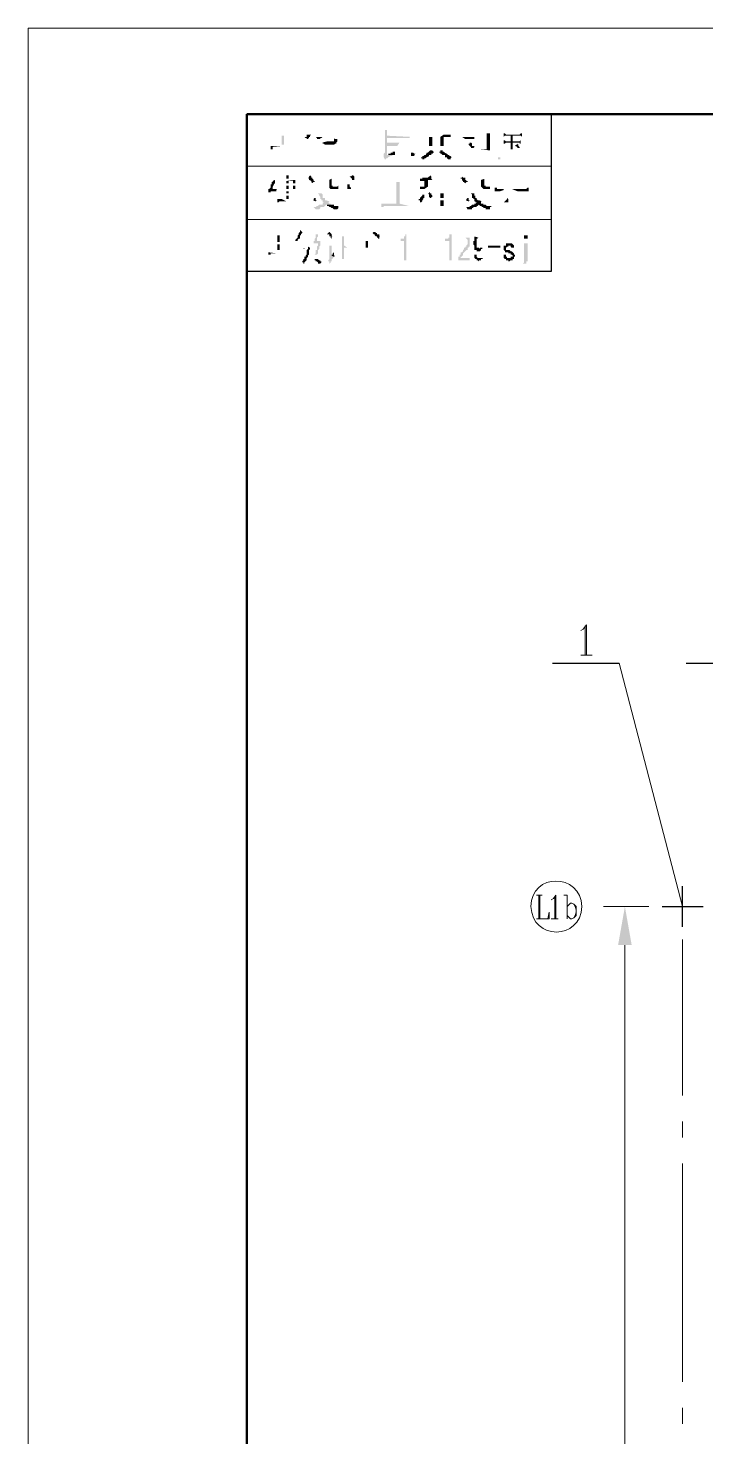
# Model space of a CAD drawing. Header units: millimetres. Extents: x -219 to 948, y -831 to -7.
# Drawn here: x -218.8 to -111.1, y -231 to -7 of the extents above; entities that cross this region are included whole.
import ezdxf

# ---------------------------------------------------------------- set-up
doc = ezdxf.new("R2010")
doc.units = ezdxf.units.MM
doc.layers.add('1', color=7, linetype='Continuous')

msp = doc.modelspace()

# ---------------------------------------------------------------- hatches: boundary and pattern name
h = msp.add_hatch(color=0)
h.dxf.hatch_style = 2
h.paths.add_polyline_path([(-178.52, -24.09), (-178.52, -25.53), (-179.96, -25.53), (-178.16, -25.53), (-178.16, -24.09), (-176.72, -24.09)])
h = msp.add_hatch(color=0)
h.dxf.hatch_style = 2
h.paths.add_polyline_path([(-174.38, -23.91), (-174.56, -23.91), (-174.56, -24.09), (-174.56, -24.27), (-174.74, -24.27), (-174.92, -24.27), (-174.74, -24.45), (-174.56, -24.45), (-174.56, -24.63), (-174.38, -24.63), (-174.2, -24.45), (-174.2, -24.27), (-174.02, -24.27), (-174.02, -24.09), (-173.84, -23.91)])
h = msp.add_hatch(color=0)
h.dxf.hatch_style = 2
h.paths.add_polyline_path([(-173.12, -24.27), (-172.94, -24.45), (-172.94, -24.63), (-172.76, -24.63), (-172.58, -24.63), (-172.4, -24.63), (-172.4, -24.45), (-172.22, -24.45), (-172.04, -24.27)])
h = msp.add_hatch(color=0)
h.dxf.hatch_style = 2
h.paths.add_polyline_path([(-170.24, -24.45), (-170.24, -24.99), (-171.32, -24.99), (-172.04, -25.17), (-172.04, -25.35), (-171.86, -25.35), (-171.68, -25.53), (-170.24, -25.53), (-170.06, -25.35), (-169.88, -25.35), (-169.88, -25.17), (-169.7, -24.99), (-169.7, -24.63), (-169.88, -24.63), (-170.06, -24.63)])
h = msp.add_hatch(color=0)
h.dxf.hatch_style = 2
h.paths.add_polyline_path([(-162.32, -23.19), (-162.14, -23.19), (-162.14, -26.79), (-162.32, -26.97), (-162.32, -27.15), (-162.32, -27.33), (-162.32, -27.51), (-162.5, -27.51), (-162.32, -27.51), (-162.14, -27.87), (-161.96, -27.87), (-161.96, -27.69), (-161.78, -27.69), (-161.6, -27.51), (-161.24, -27.33), (-161.06, -27.33), (-160.88, -27.15), (-161.78, -27.15), (-161.78, -25.71), (-160.16, -25.71), (-159.8, -25.17), (-161.78, -25.17), (-161.78, -24.45), (-158.18, -24.45), (-158.18, -24.27), (-161.78, -24.09), (-161.78, -23.19), (-158.72, -23.19)])
h = msp.add_hatch(color=0)
h.dxf.hatch_style = 2
h.paths.add_polyline_path([(-154.58, -24.27), (-155.12, -24.27), (-155.12, -25.71), (-155.84, -25.71), (-154.58, -25.71)])
h = msp.add_hatch(color=0)
h.dxf.hatch_style = 2
h.paths.add_polyline_path([(-153.32, -24.27), (-153.32, -25.71), (-154.58, -25.71), (-152.78, -25.71), (-152.78, -24.27), (-152.42, -24.27)])
h = msp.add_hatch(color=0)
h.dxf.hatch_style = 2
h.paths.add_polyline_path([(-151.7, -23.91), (-152.78, -23.91), (-153.32, -24.27), (-151.88, -24.27), (-151.7, -24.27)])
h = msp.add_hatch(color=0)
h.dxf.hatch_style = 2
h.paths.add_polyline_path([(-147.92, -24.27), (-148.28, -24.27), (-149.9, -24.27), (-149.36, -24.63), (-147.92, -24.63)])
h = msp.add_hatch(color=0)
h.dxf.hatch_style = 2
h.paths.add_polyline_path([(-145.4, -23.73), (-145.94, -23.73), (-145.94, -26.25), (-147.2, -26.25), (-145.4, -26.43), (-145.4, -23.91)])
h = msp.add_hatch(color=0)
h.dxf.hatch_style = 2
h.paths.add_polyline_path([(-143.24, -23.73), (-143.24, -24.27), (-143.06, -24.09), (-142.16, -24.09), (-142.52, -23.91), (-142.88, -23.91), (-143.06, -23.73)])
h = msp.add_hatch(color=0)
h.dxf.hatch_style = 2
h.paths.add_polyline_path([(-140.36, -23.73), (-140.54, -23.73), (-140.72, -23.91), (-142.52, -23.91), (-142.16, -24.09), (-140.54, -24.09), (-140.36, -24.27)])
h = msp.add_hatch(color=0)
h.dxf.hatch_style = 2
h.paths.add_polyline_path([(-142.16, -24.09), (-142.16, -24.99), (-142.52, -24.99), (-141.8, -24.99), (-141.8, -24.09), (-141.08, -24.09)])
h = msp.add_hatch(color=0)
h.dxf.hatch_style = 2
h.paths.add_polyline_path([(-180.32, -25.71), (-180.32, -26.25), (-180.5, -26.25), (-179.96, -26.25), (-179.96, -25.89), (-178.52, -25.89)])
h = msp.add_hatch(color=0)
h.dxf.hatch_style = 2
h.paths.add_polyline_path([(-160.52, -26.61), (-160.88, -26.61), (-160.88, -26.79), (-161.06, -26.79), (-161.24, -26.79), (-161.24, -26.97), (-161.6, -26.97), (-161.6, -27.15), (-161.78, -27.15), (-160.88, -27.15), (-160.7, -27.15), (-160.52, -27.15), (-160.52, -26.97), (-160.52, -26.79)])
h = msp.add_hatch(color=0)
h.dxf.hatch_style = 2
h.paths.add_polyline_path([(-158, -26.79), (-158, -27.15), (-158, -27.33), (-158.18, -27.33), (-157.46, -27.33), (-157.46, -27.15), (-157.28, -26.97), (-157.46, -26.97), (-157.64, -26.79), (-157.82, -26.79)])
h = msp.add_hatch(color=0)
h.dxf.hatch_style = 2
h.paths.add_polyline_path([(-154.76, -26.43), (-154.94, -26.43), (-155.3, -26.79), (-155.48, -26.79), (-155.66, -27.15), (-155.84, -27.15), (-156.02, -27.33), (-156.2, -27.33), (-156.2, -27.51), (-156.38, -27.51), (-156.56, -27.51), (-156.38, -27.51), (-156.38, -27.69), (-156.2, -27.69), (-156.2, -27.87), (-156.02, -27.87), (-155.84, -27.87), (-155.84, -27.69), (-155.66, -27.69), (-155.48, -27.51), (-155.12, -27.33), (-155.12, -27.15), (-154.94, -27.15), (-154.76, -27.15), (-154.76, -26.97), (-154.58, -26.97), (-154.4, -26.79), (-154.22, -26.79), (-154.4, -26.79), (-154.4, -26.61), (-154.58, -26.43)])
h = msp.add_hatch(color=0)
h.dxf.hatch_style = 2
h.paths.add_polyline_path([(-153.14, -26.43), (-153.32, -26.43), (-153.32, -26.61), (-153.5, -26.61), (-153.5, -26.79), (-153.32, -26.79), (-153.32, -26.97), (-153.14, -26.97), (-152.96, -27.15), (-152.78, -27.15), (-152.6, -27.15), (-152.6, -27.33), (-152.6, -27.51), (-152.42, -27.51), (-152.24, -27.51), (-152.24, -27.69), (-152.06, -27.87), (-151.88, -27.87), (-151.7, -27.87), (-151.7, -27.69), (-151.52, -27.51), (-151.7, -27.33), (-151.88, -27.33), (-151.88, -27.15), (-152.06, -27.15), (-152.24, -26.97), (-152.6, -26.79), (-152.78, -26.61), (-152.96, -26.61), (-152.96, -26.43)])
h = msp.add_hatch(color=0)
h.dxf.hatch_style = 2
h.paths.add_polyline_path([(-148.64, -25.17), (-148.64, -25.35), (-148.82, -25.35), (-149, -25.35), (-148.82, -25.35), (-148.82, -25.53), (-148.64, -25.71), (-148.46, -25.89), (-148.46, -26.07), (-148.28, -26.07), (-148.28, -26.25), (-148.28, -26.07), (-148.1, -26.07), (-147.92, -25.89), (-147.92, -25.71), (-148.1, -25.71), (-148.28, -25.71), (-148.28, -25.53), (-148.28, -25.35), (-148.46, -25.17)])
h = msp.add_hatch(color=0)
h.dxf.hatch_style = 2
h.paths.add_polyline_path([(-143.24, -24.81), (-143.24, -25.35), (-143.06, -25.35), (-142.88, -25.17), (-142.16, -25.17), (-141.8, -24.99), (-142.88, -24.99), (-143.06, -24.81)])
h = msp.add_hatch(color=0)
h.dxf.hatch_style = 2
h.paths.add_polyline_path([(-140.54, -24.81), (-140.72, -24.99), (-141.8, -24.99), (-142.16, -25.17), (-140.72, -25.17), (-140.72, -25.35), (-140.54, -25.35)])
h = msp.add_hatch(color=0)
h.dxf.hatch_style = 2
h.paths.add_polyline_path([(-142.16, -25.17), (-142.16, -26.25), (-141.8, -26.25), (-141.8, -25.17), (-141.26, -25.17)])
h = msp.add_hatch(color=0)
h.dxf.hatch_style = 2
h.paths.add_polyline_path([(-141.08, -25.35), (-141.08, -25.53), (-141.26, -25.53), (-141.44, -25.71), (-141.08, -25.89), (-141.08, -26.07), (-140.9, -26.07), (-140.72, -26.07), (-140.72, -25.89), (-140.9, -25.71), (-140.9, -25.53)])
h = msp.add_hatch(color=0)
h.dxf.hatch_style = 2
h.paths.add_polyline_path([(-144.14, -27.51), (-144.14, -27.87), (-143.78, -27.87), (-143.78, -27.51), (-140, -27.51)])
h = msp.add_hatch(color=0)
h.dxf.hatch_style = 2
h.paths.add_polyline_path([(-179.6, -31.11), (-179.96, -31.29), (-179.96, -31.47), (-180.14, -31.47), (-180.14, -31.83), (-180.32, -31.83), (-180.32, -32.01), (-180.32, -32.19), (-180.32, -32.37), (-180.5, -32.55), (-180.68, -32.55), (-180.68, -32.73), (-180.68, -33.09), (-180.32, -33.09), (-180.32, -32.91), (-179.42, -32.91), (-179.42, -32.73), (-179.24, -32.55), (-180.14, -32.55), (-179.96, -32.55), (-179.96, -32.19), (-179.78, -31.83), (-179.6, -31.65), (-179.6, -31.47), (-179.6, -31.29)])
h = msp.add_hatch(color=0)
h.dxf.hatch_style = 2
h.paths.add_polyline_path([(-177.8, -31.29), (-177.8, -31.65), (-178.34, -31.65), (-177.44, -31.65), (-177.44, -31.29), (-176.72, -31.29)])
h = msp.add_hatch(color=0)
h.dxf.hatch_style = 2
h.paths.add_polyline_path([(-177.44, -30.39), (-177.8, -30.39), (-177.8, -30.93), (-177.44, -30.93)])
h = msp.add_hatch(color=0)
h.dxf.hatch_style = 2
h.paths.add_polyline_path([(-176.36, -31.11), (-177.8, -31.29), (-176.72, -31.29), (-176.72, -31.65), (-177.44, -31.65), (-176.36, -31.65), (-176.36, -31.29)])
h = msp.add_hatch(color=0)
h.dxf.hatch_style = 2
h.paths.add_polyline_path([(-174.02, -30.39), (-174.2, -30.57), (-174.2, -30.75), (-174.38, -30.75), (-174.2, -30.93), (-174.2, -31.11), (-173.84, -31.29), (-173.84, -31.47), (-173.66, -31.65), (-173.48, -31.47), (-173.3, -31.47), (-173.3, -31.29), (-173.48, -31.29), (-173.48, -31.11), (-173.66, -30.93), (-173.66, -30.75), (-173.84, -30.75), (-173.84, -30.57)])
h = msp.add_hatch(color=0)
h.dxf.hatch_style = 2
h.paths.add_polyline_path([(-170.6, -30.93), (-170.96, -31.11), (-170.96, -32.37), (-170.78, -32.55), (-169.52, -32.55), (-169.52, -32.19), (-170.42, -32.19), (-170.42, -32.01), (-170.6, -32.01), (-170.6, -31.11)])
h = msp.add_hatch(color=0)
h.dxf.hatch_style = 2
h.paths.add_polyline_path([(-167.18, -30.39), (-167.36, -30.39), (-167.54, -30.57), (-167.72, -30.57), (-167.54, -30.75), (-167.36, -30.93), (-167.36, -31.11), (-167.18, -31.11), (-167, -31.11), (-167, -30.75), (-167, -30.57)])
h = msp.add_hatch(color=0)
h.dxf.hatch_style = 2
h.paths.add_polyline_path([(-154.94, -30.39), (-154.94, -30.57), (-155.12, -30.57), (-155.3, -30.75), (-155.66, -30.75), (-155.84, -30.75), (-156.2, -30.75), (-156.2, -30.93), (-156.56, -30.93), (-156.56, -31.11), (-155.84, -31.11), (-155.84, -32.19), (-156.02, -32.19), (-155.3, -32.19), (-155.3, -31.11), (-155.12, -31.11), (-154.58, -31.11), (-154.76, -30.93), (-154.76, -30.75), (-154.76, -30.57)])
h = msp.add_hatch(color=0)
h.dxf.hatch_style = 2
h.paths.add_polyline_path([(-156.56, -31.11), (-156.56, -31.29), (-155.84, -31.29), (-155.84, -31.11)])
h = msp.add_hatch(color=0)
h.dxf.hatch_style = 2
h.paths.add_polyline_path([(-149.72, -30.39), (-149.72, -30.57), (-149.9, -30.75), (-150.08, -30.75), (-150.08, -30.93), (-149.9, -30.93), (-149.9, -31.11), (-149.72, -31.29), (-149.72, -31.47), (-149.54, -31.47), (-149.36, -31.65), (-149.18, -31.47), (-149, -31.47), (-149, -31.29), (-149.18, -31.29), (-149.18, -31.11), (-149.36, -31.11), (-149.36, -30.93), (-149.36, -30.75), (-149.54, -30.75), (-149.72, -30.75), (-149.72, -30.57)])
h = msp.add_hatch(color=0)
h.dxf.hatch_style = 2
h.paths.add_polyline_path([(-146.3, -30.93), (-146.84, -31.11), (-146.84, -32.19), (-146.48, -32.55), (-145.4, -32.55), (-145.4, -32.19), (-146.12, -32.19), (-146.12, -32.01), (-146.3, -32.01), (-146.3, -31.11)])
h = msp.add_hatch(color=0)
h.dxf.hatch_style = 2
h.paths.add_polyline_path([(-176.36, -32.01), (-176.72, -32.01), (-176.72, -32.55), (-177.8, -32.55), (-176.36, -32.55), (-176.36, -32.19)])
h = msp.add_hatch(color=0)
h.dxf.hatch_style = 2
h.paths.add_polyline_path([(-177.8, -32.01), (-177.8, -32.55), (-177.44, -32.55), (-177.44, -32.01), (-176.36, -32.01)])
h = msp.add_hatch(color=0)
h.dxf.hatch_style = 2
h.paths.add_polyline_path([(-177.44, -33.27), (-177.44, -32.91), (-177.8, -32.91), (-177.8, -33.27)])
h = msp.add_hatch(color=0)
h.dxf.hatch_style = 2
h.paths.add_polyline_path([(-172.76, -33.27), (-172.58, -33.45), (-172.58, -33.63), (-172.4, -33.81), (-172.4, -33.99), (-172.4, -34.17), (-172.22, -34.17), (-172.22, -34.35), (-172.04, -34.35), (-172.04, -34.53), (-172.04, -34.71), (-171.86, -34.71), (-172.04, -34.89), (-172.04, -35.07), (-172.22, -35.07), (-172.4, -35.07), (-172.58, -35.07), (-172.76, -35.25), (-172.94, -35.25), (-173.12, -35.43), (-173.3, -35.43), (-173.48, -35.43), (-173.12, -35.79), (-172.94, -35.79), (-172.76, -35.79), (-172.58, -35.79), (-172.4, -35.61), (-172.4, -35.43), (-172.04, -35.43), (-171.86, -35.43), (-171.68, -35.25), (-171.5, -35.07), (-170.6, -35.07), (-170.78, -35.07), (-170.78, -34.89), (-170.96, -34.89), (-171.14, -34.71), (-170.96, -34.71), (-170.96, -34.53), (-171.5, -34.35), (-171.68, -34.35), (-171.68, -34.17), (-171.68, -33.99), (-171.86, -33.99), (-172.04, -33.99), (-172.04, -33.63), (-172.04, -33.45), (-172.22, -33.27), (-170.78, -33.27)])
h = msp.add_hatch(color=0)
h.dxf.hatch_style = 2
h.paths.add_polyline_path([(-169.52, -32.01), (-169.7, -32.19), (-170.24, -32.19), (-169.52, -32.19)])
h = msp.add_hatch(color=0)
h.dxf.hatch_style = 2
h.paths.add_polyline_path([(-167.72, -31.83), (-167.9, -31.83), (-168.08, -31.83), (-168.08, -32.01), (-168.08, -32.19), (-168.08, -32.55), (-167.9, -32.55), (-167.72, -32.55), (-167.54, -32.55), (-167.54, -32.37), (-167.72, -32.19), (-167.72, -32.01)])
h = msp.add_hatch(color=0)
h.dxf.hatch_style = 2
h.paths.add_polyline_path([(-159.8, -31.47), (-160.34, -31.47), (-160.34, -34.89), (-161.96, -34.89), (-159.8, -34.89)])
h = msp.add_hatch(color=0)
h.dxf.hatch_style = 2
h.paths.add_polyline_path([(-156.2, -33.45), (-156.2, -33.63), (-156.38, -33.81), (-156.56, -33.99), (-156.56, -34.17), (-156.74, -34.17), (-156.74, -34.35), (-156.56, -34.35), (-156.56, -34.53), (-156.56, -34.71), (-156.38, -34.71), (-156.2, -34.53), (-156.2, -34.35), (-156.02, -34.17), (-156.02, -33.99), (-155.84, -33.99), (-155.84, -33.81), (-155.84, -33.63), (-155.84, -33.45)])
h = msp.add_hatch(color=0)
h.dxf.hatch_style = 2
h.paths.add_polyline_path([(-156.56, -32.19), (-156.56, -32.55), (-155.84, -32.55), (-155.3, -32.19)])
h = msp.add_hatch(color=0)
h.dxf.hatch_style = 2
h.paths.add_polyline_path([(-154.94, -33.09), (-155.12, -33.09), (-155.12, -33.27), (-155.3, -33.27), (-155.12, -33.45), (-155.12, -33.63), (-155.12, -33.81), (-154.94, -33.99), (-154.76, -33.99), (-154.76, -33.81), (-154.58, -33.81), (-154.58, -33.63), (-154.76, -33.45), (-154.76, -33.27), (-154.94, -33.27)])
h = msp.add_hatch(color=0)
h.dxf.hatch_style = 2
h.paths.add_polyline_path([(-152.78, -33.99), (-152.78, -33.27), (-153.32, -33.27), (-153.32, -33.99)])
h = msp.add_hatch(color=0)
h.dxf.hatch_style = 2
h.paths.add_polyline_path([(-148.46, -33.27), (-148.28, -33.45), (-148.28, -33.63), (-148.28, -33.81), (-148.28, -33.99), (-148.1, -33.99), (-148.1, -34.17), (-147.92, -34.17), (-147.92, -34.35), (-147.92, -34.53), (-147.74, -34.53), (-147.74, -34.71), (-147.56, -34.71), (-147.74, -34.89), (-147.92, -34.89), (-147.92, -35.07), (-148.1, -35.07), (-148.28, -35.07), (-148.46, -35.25), (-148.64, -35.25), (-148.64, -35.43), (-149, -35.43), (-149.18, -35.43), (-149, -35.79), (-148.82, -35.79), (-148.64, -35.79), (-148.28, -35.79), (-148.28, -35.61), (-148.1, -35.61), (-148.1, -35.43), (-147.92, -35.43), (-147.74, -35.43), (-147.56, -35.43), (-147.56, -35.25), (-147.38, -35.25), (-147.2, -35.07), (-146.48, -35.07), (-146.48, -34.89), (-146.84, -34.89), (-146.84, -34.71), (-146.84, -34.53), (-146.66, -34.53), (-147.2, -34.35), (-147.38, -34.35), (-147.56, -34.17), (-147.56, -33.99), (-147.74, -33.99), (-147.74, -33.63), (-147.92, -33.63), (-147.92, -33.45), (-147.92, -33.27), (-146.48, -33.27)])
h = msp.add_hatch(color=0)
h.dxf.hatch_style = 2
h.paths.add_polyline_path([(-145.4, -32.01), (-145.4, -32.19), (-146.12, -32.19), (-145.4, -32.19)])
h = msp.add_hatch(color=0)
h.dxf.hatch_style = 2
h.paths.add_polyline_path([(-144.68, -32.37), (-144.68, -32.91), (-143.78, -32.91), (-143.24, -32.73), (-143.24, -32.55), (-144.32, -32.55), (-144.32, -32.37)])
h = msp.add_hatch(color=0)
h.dxf.hatch_style = 2
h.paths.add_polyline_path([(-139.28, -32.37), (-139.46, -32.37), (-139.64, -32.55), (-141.98, -32.55), (-141.08, -32.91), (-139.28, -32.91)])
h = msp.add_hatch(color=0)
h.dxf.hatch_style = 2
h.paths.add_polyline_path([(-179.24, -34.17), (-179.24, -34.71), (-179.06, -34.71), (-178.88, -34.53), (-177.8, -34.53), (-178.52, -34.17), (-179.06, -34.17)])
h = msp.add_hatch(color=0)
h.dxf.hatch_style = 2
h.paths.add_polyline_path([(-177.44, -34.17), (-177.44, -33.63), (-177.8, -33.63), (-177.8, -34.17)])
h = msp.add_hatch(color=0)
h.dxf.hatch_style = 2
h.paths.add_polyline_path([(-173.12, -33.99), (-173.3, -33.99), (-173.48, -34.17), (-173.48, -34.35), (-173.66, -34.35), (-173.12, -34.53), (-172.94, -34.35), (-173.12, -34.35)])
h = msp.add_hatch(color=0)
h.dxf.hatch_style = 2
h.paths.add_polyline_path([(-170.6, -35.07), (-171.5, -35.07), (-171.32, -35.07), (-171.32, -35.25), (-171.14, -35.25), (-170.96, -35.43), (-170.78, -35.43), (-170.6, -35.61), (-170.42, -35.61), (-170.24, -35.79), (-170.06, -35.79), (-169.88, -35.79), (-169.7, -35.79), (-169.52, -35.61), (-169.52, -35.43), (-169.52, -35.25), (-170.24, -35.25), (-170.24, -35.07)])
h = msp.add_hatch(color=0)
h.dxf.hatch_style = 2
h.paths.add_polyline_path([(-164.84, -34.71), (-164.66, -34.71)])
h = msp.add_hatch(color=0)
h.dxf.hatch_style = 2
h.paths.add_polyline_path([(-162.68, -34.89), (-162.68, -35.43), (-162.32, -35.43), (-162.32, -35.25), (-158.36, -35.25), (-159.8, -34.89)])
h = msp.add_hatch(color=0)
h.dxf.hatch_style = 2
h.paths.add_polyline_path([(-152.78, -34.35), (-153.32, -34.35), (-153.32, -35.25), (-153.68, -35.25), (-152.78, -35.25)])
h = msp.add_hatch(color=0)
h.dxf.hatch_style = 2
h.paths.add_polyline_path([(-149, -33.99), (-149.18, -34.17), (-149.18, -34.35), (-149.36, -34.35), (-148.82, -34.53), (-148.64, -34.35), (-148.82, -34.35), (-148.82, -33.99)])
h = msp.add_hatch(color=0)
h.dxf.hatch_style = 2
h.paths.add_polyline_path([(-146.48, -35.07), (-147.2, -35.07), (-147.02, -35.25), (-146.84, -35.25), (-146.66, -35.43), (-146.48, -35.43), (-146.48, -35.61), (-146.12, -35.61), (-146.12, -35.79), (-145.76, -35.79), (-145.4, -35.79), (-145.4, -35.61), (-145.4, -35.43), (-145.22, -35.43), (-145.22, -35.25), (-145.94, -35.25), (-146.12, -35.07), (-146.3, -35.07)])
h = msp.add_hatch(color=0)
h.dxf.hatch_style = 2
h.paths.add_polyline_path([(-142.7, -33.99), (-142.7, -34.17), (-143.24, -34.71), (-142.52, -34.71), (-142.52, -34.53), (-142.52, -34.35), (-142.52, -34.17)])
h = msp.add_hatch(color=0)
h.dxf.hatch_style = 2
h.paths.add_polyline_path([(-179.24, -39.93), (-179.24, -41.01), (-178.88, -41.01), (-178.88, -39.93), (-177.62, -39.93)])
h = msp.add_hatch(color=0)
h.dxf.hatch_style = 2
h.paths.add_polyline_path([(-175.64, -39.03), (-175.64, -39.39), (-175.82, -39.57), (-175.82, -39.75), (-176, -39.93), (-176, -40.11), (-176, -40.29), (-176.18, -40.47), (-176.36, -40.65), (-176.36, -40.83), (-176, -40.83), (-176, -40.65), (-175.82, -40.47), (-175.64, -40.47), (-175.64, -40.29), (-175.64, -40.11), (-175.64, -39.93), (-175.46, -39.93), (-175.46, -39.75), (-175.28, -39.57), (-175.28, -39.39), (-175.46, -39.21)])
h = msp.add_hatch(color=0)
h.dxf.hatch_style = 2
h.paths.add_polyline_path([(-172.76, -39.75), (-173.12, -39.75), (-173.12, -40.29), (-173.3, -40.47), (-173.3, -40.83), (-173.48, -40.83), (-173.48, -41.19), (-172.76, -41.19), (-172.76, -41.55), (-172.94, -41.73), (-172.94, -42.27), (-173.12, -42.27), (-173.12, -42.45), (-173.12, -42.63), (-173.12, -42.81), (-173.3, -42.99), (-172.94, -42.99), (-172.76, -42.81), (-172.76, -42.63), (-172.76, -42.45), (-172.76, -42.27), (-172.58, -42.09), (-172.58, -41.73), (-172.4, -41.55), (-172.4, -41.19), (-172.4, -40.83), (-173.12, -40.83), (-172.94, -40.83), (-172.94, -40.29), (-172.76, -40.11)])
h = msp.add_hatch(color=0)
h.dxf.hatch_style = 2
h.paths.add_polyline_path([(-170.96, -39.39), (-171.32, -39.75), (-171.14, -39.75), (-170.96, -39.75), (-170.96, -39.93), (-170.96, -40.11), (-170.78, -40.11), (-170.78, -40.29), (-170.6, -40.47), (-170.6, -40.29), (-170.6, -40.11), (-170.42, -40.11), (-170.6, -39.93), (-170.6, -39.75)])
h = msp.add_hatch(color=0)
h.dxf.hatch_style = 2
h.paths.add_polyline_path([(-168.62, -40.11), (-168.98, -40.11), (-168.98, -43.71), (-169.52, -43.71), (-168.62, -43.71), (-168.62, -41.91), (-168.08, -41.91), (-168.62, -41.55)])
h = msp.add_hatch(color=0)
h.dxf.hatch_style = 2
h.paths.add_polyline_path([(-163.76, -39.39), (-163.94, -39.39), (-164.12, -39.57), (-163.94, -39.75), (-163.76, -39.75), (-163.76, -39.93), (-163.58, -40.11), (-163.4, -40.11), (-163.4, -40.29), (-163.22, -40.29), (-163.22, -40.47), (-163.04, -40.47), (-163.04, -40.29), (-163.04, -40.11), (-162.86, -40.11), (-163.04, -39.93), (-163.04, -39.75), (-163.22, -39.75), (-163.4, -39.75), (-163.4, -39.57), (-163.58, -39.57), (-163.58, -39.39)])
h = msp.add_hatch(color=0)
h.dxf.hatch_style = 2
h.paths.add_polyline_path([(-158.72, -39.75), (-158.9, -39.75), (-158.9, -40.11), (-159.08, -40.11), (-159.08, -40.29), (-159.08, -40.47), (-159.26, -40.47), (-159.44, -40.47), (-159.62, -40.47), (-159.62, -40.83), (-159.08, -40.83), (-159.08, -43.89), (-158.72, -43.89)])
h = msp.add_hatch(color=0)
h.dxf.hatch_style = 2
h.paths.add_polyline_path([(-151.52, -39.75), (-151.88, -39.75), (-151.88, -40.11), (-151.88, -40.29), (-152.06, -40.29), (-152.06, -40.47), (-152.24, -40.47), (-152.6, -40.47), (-152.6, -40.83), (-151.88, -40.83), (-151.88, -43.89), (-151.52, -43.89)])
h = msp.add_hatch(color=0)
h.dxf.hatch_style = 2
h.paths.add_polyline_path([(-148.82, -40.29), (-149.36, -40.29), (-149.18, -40.47), (-149, -40.65), (-149, -41.37), (-149.18, -41.55), (-149.18, -41.73), (-149.36, -41.73), (-149.36, -41.91), (-149.54, -41.91), (-149.54, -42.09), (-149.72, -42.27), (-149.72, -42.45), (-149.9, -42.63), (-150.08, -42.63), (-150.08, -42.81), (-150.08, -42.99), (-150.26, -42.99), (-150.26, -43.35), (-150.44, -43.35), (-150.44, -43.89), (-148.64, -43.89), (-148.64, -43.53), (-150.08, -43.53), (-150.08, -43.35), (-149.9, -43.35), (-149.9, -43.17), (-149.72, -43.17), (-149.72, -42.99), (-149.72, -42.81), (-149.18, -42.27), (-149, -42.27), (-149, -42.09), (-149, -41.91), (-148.82, -41.91), (-148.82, -41.73), (-148.64, -41.73), (-148.64, -41.37), (-148.64, -41.19), (-148.64, -40.65), (-148.64, -40.47), (-148.64, -40.29)])
h = msp.add_hatch(color=0)
h.dxf.hatch_style = 2
h.paths.add_polyline_path([(-147.92, -40.11), (-147.92, -40.47), (-147.92, -40.83), (-148.1, -40.83), (-148.1, -41.37), (-147.92, -41.55), (-147.92, -41.91), (-147.92, -42.09), (-147.2, -42.09), (-147.2, -41.91), (-147.56, -41.91), (-147.56, -41.73), (-147.56, -41.55), (-147.56, -40.83), (-147.56, -40.65), (-147.56, -40.47), (-147.38, -40.47), (-147.38, -40.29), (-147.2, -40.29)])
h = msp.add_hatch(color=0)
h.dxf.hatch_style = 2
h.paths.add_polyline_path([(-139.46, -40.47), (-139.46, -39.93), (-140, -39.93), (-140, -40.47)])
h = msp.add_hatch(color=0)
h.dxf.hatch_style = 2
h.paths.add_polyline_path([(-179.24, -41.37), (-179.24, -42.27), (-178.88, -42.27), (-178.88, -41.37), (-177.62, -41.37)])
h = msp.add_hatch(color=0)
h.dxf.hatch_style = 2
h.paths.add_polyline_path([(-174.92, -41.91), (-175.1, -42.09), (-175.64, -42.09), (-174.92, -42.09)])
h = msp.add_hatch(color=0)
h.dxf.hatch_style = 2
h.paths.add_polyline_path([(-174.38, -41.73), (-174.38, -42.09), (-174.56, -42.27), (-174.56, -42.63), (-174.56, -42.81), (-174.56, -42.99), (-174.74, -43.17), (-174.74, -43.35), (-174.92, -43.35), (-174.92, -43.53), (-174.92, -43.71), (-175.1, -43.71), (-175.1, -43.89), (-175.28, -44.07), (-175.28, -44.25), (-175.1, -44.25), (-175.1, -44.43), (-174.92, -44.43), (-174.92, -44.25), (-174.74, -44.07), (-174.56, -43.89), (-174.56, -43.71), (-174.56, -43.53), (-174.38, -43.35), (-174.38, -43.17), (-174.2, -42.99), (-174.2, -42.63), (-174.2, -42.27), (-174.02, -42.09), (-174.02, -41.91)])
h = msp.add_hatch(color=0)
h.dxf.hatch_style = 2
h.paths.add_polyline_path([(-170.6, -41.55), (-170.96, -41.55), (-170.96, -43.71), (-171.14, -43.89), (-171.14, -44.07), (-170.96, -44.07), (-170.96, -44.25), (-170.96, -44.43), (-170.78, -44.25), (-170.78, -44.07), (-170.6, -44.07), (-170.6, -43.89), (-170.6, -43.71), (-170.42, -43.71), (-170.42, -43.53), (-170.24, -43.35), (-170.6, -43.17)])
h = msp.add_hatch(color=0)
h.dxf.hatch_style = 2
h.paths.add_polyline_path([(-165.2, -40.83), (-165.2, -41.91), (-166.1, -41.91), (-164.84, -41.91), (-164.84, -40.83), (-164.12, -40.83)])
h = msp.add_hatch(color=0)
h.dxf.hatch_style = 2
h.paths.add_polyline_path([(-146.84, -41.91), (-147.02, -41.91), (-147.2, -42.09), (-147.92, -42.09), (-147.92, -42.27), (-147.74, -42.27), (-147.56, -42.27), (-147.56, -42.45), (-147.02, -42.45), (-146.84, -42.27), (-146.84, -42.09), (-146.66, -42.09), (-146.66, -41.91)])
h = msp.add_hatch(color=0)
h.dxf.hatch_style = 2
h.paths.add_polyline_path([(-143.78, -41.91), (-143.78, -41.55), (-145.76, -41.55), (-145.76, -41.91)])
h = msp.add_hatch(color=0)
h.dxf.hatch_style = 2
h.paths.add_polyline_path([(-142.34, -41.19), (-142.88, -41.19), (-142.88, -41.37), (-142.88, -41.55), (-143.06, -41.55), (-143.24, -41.55), (-142.16, -41.55), (-142.16, -41.73), (-141.98, -41.91), (-141.62, -41.91), (-141.62, -41.55), (-141.8, -41.37), (-141.98, -41.19), (-142.16, -41.19)])
h = msp.add_hatch(color=0)
h.dxf.hatch_style = 2
h.paths.add_polyline_path([(-143.24, -41.55), (-143.24, -42.27), (-143.06, -42.45), (-143.06, -42.63), (-142.88, -42.63), (-142.52, -42.63), (-142.52, -42.81), (-142.16, -42.81), (-142.16, -42.99), (-141.98, -42.99), (-141.8, -43.17), (-141.8, -43.35), (-141.98, -43.35), (-142.16, -43.35), (-142.16, -43.53), (-143.24, -43.53), (-143.06, -43.71), (-142.88, -43.71), (-142.88, -43.89), (-142.52, -43.89), (-142.52, -44.07), (-142.34, -44.07), (-142.16, -43.89), (-141.8, -43.89), (-141.8, -43.71), (-141.62, -43.71), (-141.62, -43.35), (-141.44, -43.35), (-141.44, -42.99), (-141.62, -42.99), (-141.62, -42.81), (-141.8, -42.63), (-141.98, -42.45), (-142.16, -42.45), (-142.34, -42.27), (-142.7, -42.27), (-142.88, -42.27), (-142.88, -41.91), (-142.7, -41.73), (-142.52, -41.73), (-142.52, -41.55), (-142.34, -41.55)])
h = msp.add_hatch(color=0)
h.dxf.hatch_style = 2
h.paths.add_polyline_path([(-139.46, -41.19), (-140, -41.19), (-140, -44.25), (-140.18, -44.43), (-139.64, -44.43), (-139.64, -44.07), (-139.46, -44.07), (-139.46, -43.89)])
h = msp.add_hatch(color=0)
h.dxf.hatch_style = 2
h.paths.add_polyline_path([(-180.68, -42.63), (-180.68, -42.99), (-180.32, -42.99), (-180.32, -42.81), (-179.24, -42.81)])
h = msp.add_hatch(color=0)
h.dxf.hatch_style = 2
h.paths.add_polyline_path([(-172.76, -43.71), (-173.3, -43.71), (-173.3, -43.89), (-173.12, -43.89), (-173.12, -44.07), (-172.94, -44.07), (-172.76, -44.25), (-172.76, -44.43), (-172.58, -44.43), (-172.4, -44.43), (-172.22, -44.25), (-172.22, -44.07), (-172.04, -44.07), (-172.4, -44.07), (-172.4, -43.89), (-172.58, -43.89)])
h = msp.add_hatch(color=0)
h.dxf.hatch_style = 2
h.paths.add_polyline_path([(-170.24, -42.63), (-170.42, -42.81), (-170.42, -42.99), (-170.6, -42.99), (-170.6, -43.17), (-170.24, -43.35), (-170.06, -43.17), (-170.24, -43.17), (-170.24, -42.99), (-170.24, -42.81)])
h = msp.add_hatch(color=0)
h.dxf.hatch_style = 2
h.paths.add_polyline_path([(-147.56, -42.99), (-147.92, -42.99), (-147.92, -43.35), (-147.92, -43.53), (-147.74, -43.71), (-147.56, -43.71), (-147.56, -43.89), (-147.38, -43.89), (-147.2, -44.07), (-147.2, -43.89), (-146.84, -43.89), (-146.84, -43.71), (-146.66, -43.71), (-146.48, -43.53), (-147.38, -43.53), (-147.56, -43.35), (-147.56, -43.17)])
h = msp.add_hatch(color=0)
h.dxf.hatch_style = 2
h.paths.add_polyline_path([(-142.88, -42.99), (-143.24, -42.99), (-143.24, -43.35), (-143.24, -43.53), (-142.34, -43.53), (-142.7, -43.53), (-142.7, -43.35), (-142.88, -43.35), (-142.88, -43.17)])
h = msp.add_hatch(color=0)
h.dxf.hatch_style = 2
h.paths.add_polyline_path([(-125.06, -152.79), (-122.9, -152.79), (-123.98, -146.67)])

# ---------------------------------------------------------------- linework, layer by layer
at = {"layer": '1', "color": 0, "lineweight": 5}
for points in [[(-218.84, -6.99), (-218.84, -830.85), (947.56, -830.85), (947.56, -6.99), (-218.84, -6.99)], [(-184.1, -28.95), (-135.68, -28.95)], [(-184.1, -37.41), (-135.68, -37.41)], [(-131, -102.75), (-130.64, -102.57), (-130.1, -101.85), (-130.1, -106.71)], [(-130.28, -102.03), (-130.28, -106.71)], [(-131, -106.71), (-129.2, -106.71)], [(-114.8, -146.67), (-124.88, -107.97)], [(-138.02, -144.87), (-137.12, -144.87)], [(-137.66, -144.87), (-137.66, -148.65)], [(-137.48, -144.87), (-137.48, -148.65)], [(-135.68, -145.59), (-135.32, -145.41), (-134.96, -144.87), (-134.96, -148.65)], [(-135.14, -145.05), (-135.14, -148.65)], [(-133.7, -144.87), (-133.16, -144.87)], [(-133.16, -144.87), (-133.16, -148.65)], [(-133.16, -144.87), (-133.16, -148.65)], [(-138.02, -148.65), (-136.04, -148.65), (-136.04, -147.57), (-136.22, -148.65)], [(-133.16, -146.67), (-132.8, -146.31), (-132.62, -146.13), (-132.44, -146.13), (-132.08, -146.31), (-131.72, -146.67), (-131.72, -147.21), (-131.72, -147.57), (-131.72, -148.11), (-132.08, -148.47), (-132.44, -148.65), (-132.62, -148.65), (-132.8, -148.47), (-133.16, -148.11)], [(-132.44, -146.13), (-132.08, -146.31), (-131.9, -146.67), (-131.72, -147.21), (-131.72, -147.57), (-131.9, -148.11), (-132.08, -148.47), (-132.44, -148.65)], [(-120.2, -146.67), (-127.4, -146.67)], [(-135.68, -148.65), (-134.6, -148.65)], [(-114.8, -151.89), (-114.8, -176.73)], [(-123.98, -348.45), (-123.98, -152.79)], [(-114.8, -180.87), (-114.8, -183.39)], [(-114.8, -187.53), (-114.8, -222.27)], [(-114.8, -226.41), (-114.8, -228.93)]]:
    msp.add_lwpolyline(points, dxfattribs=at)
at = {"layer": '1', "color": 0, "lineweight": 50}
msp.add_lwpolyline([(-184.1, -20.67), (-184.1, -816.99), (933.7, -816.99), (933.7, -20.67), (-184.1, -20.67)], dxfattribs=at)
at = {"layer": '1', "color": 0, "lineweight": 25}
for points in [[(-184.1, -45.69), (-184.1, -20.67), (-135.68, -20.67), (-135.68, -45.69), (-184.1, -45.69)], [(-135.5, -107.97), (-124.88, -107.97)], [(-114.26, -107.97), (-103.64, -107.97)], [(-114.8, -149.91), (-114.8, -143.43)], [(-118.04, -146.67), (-111.56, -146.67)]]:
    msp.add_lwpolyline(points, dxfattribs=at)
at = {"layer": '1', "color": 0, "lineweight": 5}
msp.add_open_spline([(-130.82, -146.67), (-131, -141.27), (-138.92, -141.27), (-138.92, -146.67), (-138.74, -152.07), (-131, -152.07), (-130.82, -146.67)], degree=3, knots=[0, 0, 0, 0, 1, 1, 1, 2, 2, 2, 2], dxfattribs=at)

doc.saveas('drawing.dxf')
